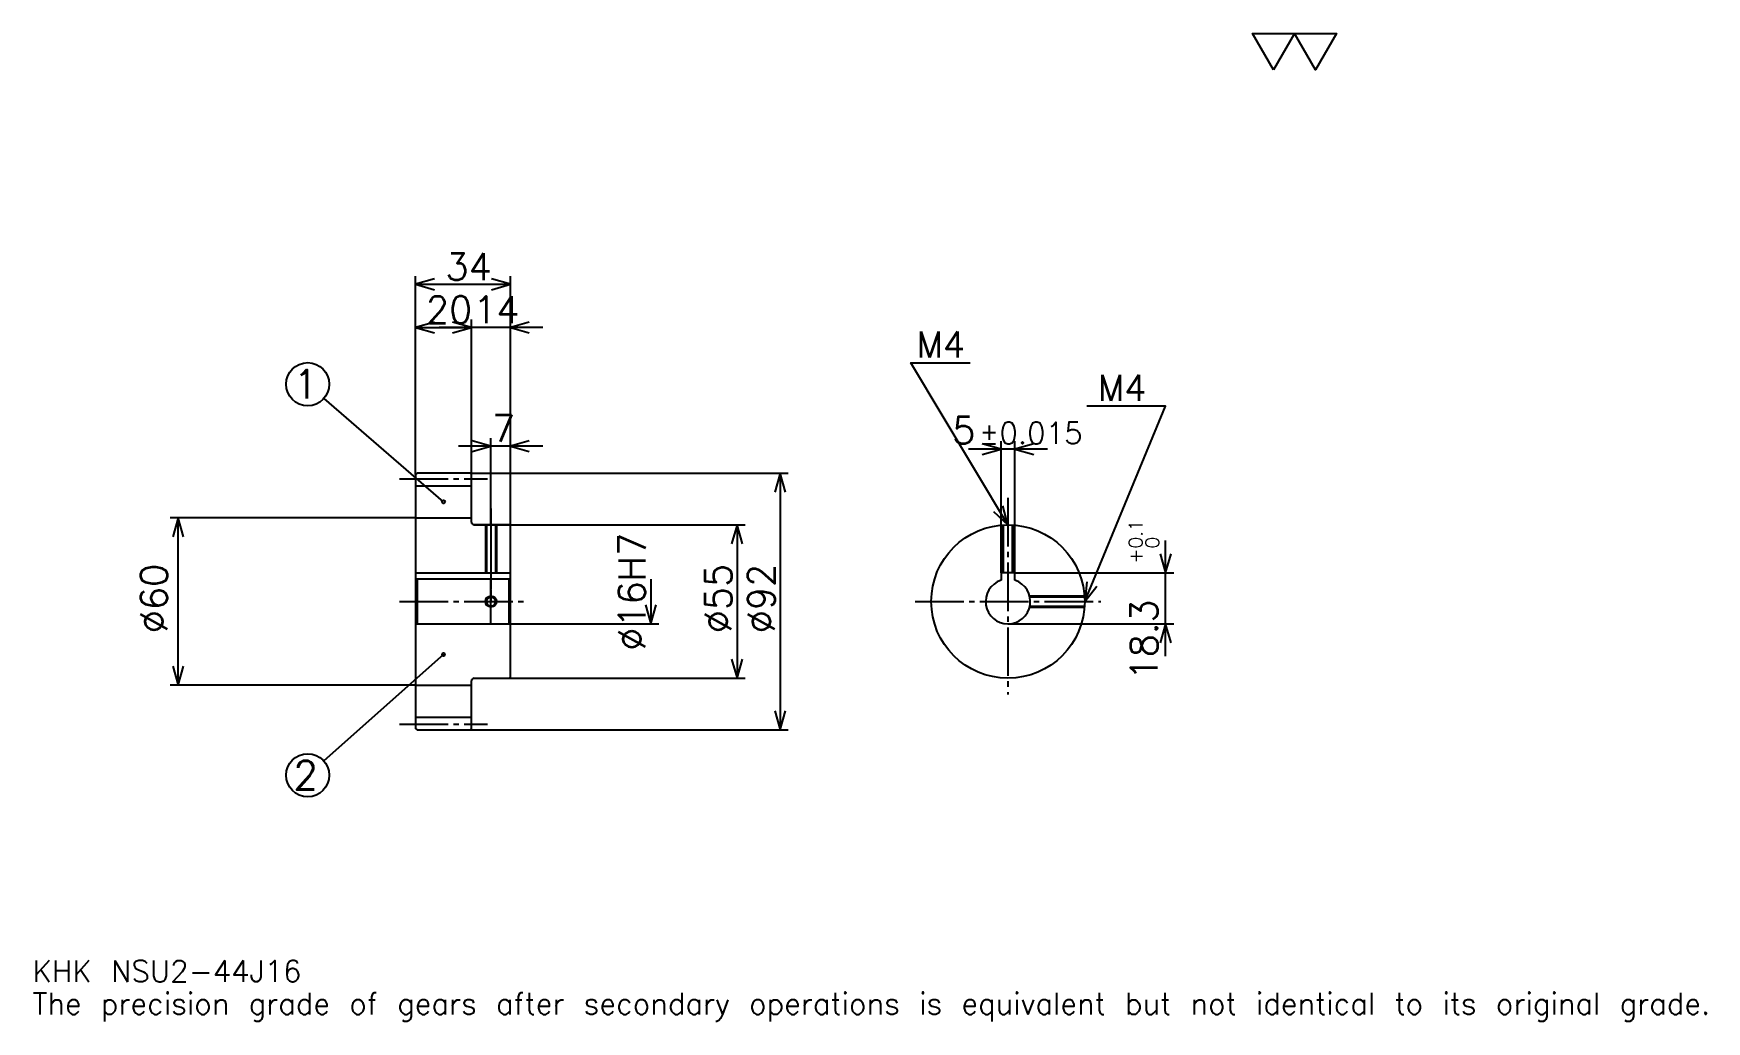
# Model space of a CAD drawing. Extents: x 20 to 620, y 7 to 361.
import ezdxf

# ---------------------------------------------------------------- set-up
doc = ezdxf.new("R2010")
doc.units = 0
doc.linetypes.add('DASHDOT', pattern=[23.217392, 17.413043, -1.934783, 1.934783, -1.934783])
doc.layers.get('0').update_dxf_attribs({"linetype": 'CONTINUOUS'})
doc.layers.add('DASHDOT', color=6, linetype='DASHDOT')
doc.styles.add('KANJI', font='TXT', dxfattribs={"bigfont": 'BIGFONT'})

msp = doc.modelspace()

# ---------------------------------------------------------------- linework, layer by layer
at = {"color": 5}
for p, q in [((156.717407, 203.684784), (156.717407, 274.304352)), ((156.717407, 271.402161), (190.717407, 271.402161)), ((190.717407, 203.684784), (190.717407, 274.304352)), ((176.717407, 203.684784), (176.717407, 258.826111)), ((156.717407, 255.92392), (176.717407, 255.92392)), ((202.326111, 255.92392), (165.108704, 255.92392)), ((166.717407, 193.434784), (123.873535, 230.515778)), ((183.717407, 203.684784), (183.717407, 216.260864)), ((202.326111, 213.358704), (172.108704, 213.358704)), ((383.239136, 212.271744), (355.021759, 212.271744)), ((366.630432, 167.984787), (366.630432, 215.17392)), ((371.630432, 167.984787), (371.630432, 215.17392)), ((156.717407, 203.184784), (156.717407, 203.684784)), ((176.217407, 203.684784), (190.717407, 203.684784)), ((176.717407, 203.184784), (176.717407, 203.684784)), ((183.717407, 185.184784), (183.717407, 203.684784)), ((183.717407, 185.184784), (183.717407, 203.684784)), ((190.717407, 203.684784), (290.358704, 203.684784)), ((190.717407, 184.684784), (190.717407, 203.684784)), ((287.456543, 203.684784), (287.456543, 111.684784)), ((156.717407, 187.684784), (68.684799, 187.684784)), ((71.586975, 127.684784), (71.586975, 187.684784)), ((177.717407, 185.184784), (190.717407, 185.184784)), ((190.717407, 185.184784), (274.880463, 185.184784)), ((271.978271, 185.184784), (271.978271, 130.184784)), ((425.652191, 138.076096), (425.652191, 179.593475)), ((371.630432, 167.984787), (428.554352, 167.984787)), ((241.021759, 165.684784), (241.021759, 149.684784)), ((190.717407, 149.684784), (243.923935, 149.684784)), ((369.130432, 149.684784), (428.554352, 149.684784)), ((166.717407, 138.684784), (123.805428, 100.531433)), ((156.717407, 127.684784), (68.684799, 127.684784)), ((177.717407, 130.184784), (190.717407, 130.184784)), ((190.717407, 130.184784), (274.880463, 130.184784)), ((176.217407, 111.684784), (190.717407, 111.684784)), ((190.717407, 111.684784), (290.358704, 111.684784))]:
    msp.add_line(p, q, dxfattribs=at)
at = {"color": 4}
for p, q in [((156.717407, 199.184784), (176.717407, 199.184784)), ((156.717407, 187.684784), (176.717407, 187.684784)), ((156.717407, 167.984787), (190.717407, 167.984787)), ((157.217407, 165.684784), (157.217407, 149.684784)), ((190.217407, 165.684784), (190.717407, 166.184784)), ((190.217407, 149.684784), (190.717407, 149.184784)), ((156.717407, 127.684784), (176.717407, 127.684784)), ((156.717407, 116.184784), (176.717407, 116.184784))]:
    msp.add_line(p, q, dxfattribs=at)
at = {"color": 7}
msp.add_lwpolyline([(464.347839, 348.260864), (456.802185, 361.339996), (486.984802, 361.339996), (479.439148, 348.260864), (471.893494, 361.339996), (464.347839, 348.260864)], dxfattribs=at)
at = {"color": 5}
for points in [[(163.489151, 273.336975), (156.717407, 271.402161), (163.489151, 269.467407)], [(183.945663, 269.467407), (190.717407, 271.402161), (183.945663, 273.336975)], [(163.489151, 257.858704), (156.717407, 255.92392), (163.489151, 253.989136)], [(169.945663, 253.989136), (176.717407, 255.92392), (169.945663, 257.858704)], [(169.945663, 253.989136), (176.717407, 255.92392), (169.945663, 257.858704)], [(197.489151, 257.858704), (190.717407, 255.92392), (197.489151, 253.989136)], [(369.130432, 185.184784), (334.304382, 243.228271), (355.586975, 243.228271)], [(396.630432, 157.684784), (425.652191, 227.75), (397.404358, 227.75)], [(176.945663, 211.42392), (183.717407, 213.358704), (176.945663, 215.293488)], [(197.489151, 215.293488), (190.717407, 213.358704), (197.489151, 211.42392)], [(359.858704, 210.33696), (366.630432, 212.271744), (359.858704, 214.206528)], [(378.402191, 214.206528), (371.630432, 212.271744), (378.402191, 210.33696)], [(289.391327, 196.91304), (287.456543, 203.684784), (285.521759, 196.91304)], [(363.987366, 189.996063), (369.130432, 185.184784), (367.305481, 191.986938)], [(73.521759, 180.91304), (71.586975, 187.684784), (69.652191, 180.91304)], [(273.913055, 178.41304), (271.978271, 185.184784), (270.043488, 178.41304)], [(423.717407, 174.756531), (425.652191, 167.984787), (427.586975, 174.756531)], [(397.434357, 164.681473), (396.630432, 157.684784), (401.009369, 163.200653)], [(239.086975, 156.456528), (241.021759, 149.684784), (242.956543, 156.456528)], [(427.586975, 142.91304), (425.652191, 149.684784), (423.717407, 142.91304)], [(69.652191, 134.456528), (71.586975, 127.684784), (73.521759, 134.456528)], [(270.043488, 136.956528), (271.978271, 130.184784), (273.913055, 136.956528)], [(285.521759, 118.456528), (287.456543, 111.684784), (289.391327, 118.456528)]]:
    msp.add_lwpolyline(points, dxfattribs=at)
at = {"color": 4}
for points in [[(176.717407, 186.184784), (176.717407, 203.184784), (176.217407, 203.684784), (157.217407, 203.684784), (156.717407, 203.184784), (156.717407, 149.184784)], [(177.717407, 130.184784), (190.217407, 130.184784), (190.717407, 130.684784), (190.717407, 184.684784), (190.217407, 185.184784), (177.717407, 185.184784)], [(181.717407, 185.184784), (181.717407, 167.984787)], [(182.097412, 185.184784), (182.097412, 167.984787)], [(185.337402, 185.184784), (185.337402, 167.984787)], [(185.717407, 185.184784), (185.717407, 167.984787)], [(367.130432, 167.984787), (367.130432, 185.111954)], [(367.510437, 167.984787), (367.510437, 185.137024)], [(370.750427, 167.984787), (370.750427, 185.137024)], [(371.130432, 167.984787), (371.130432, 185.111954)], [(371.630432, 165.284119), (371.630432, 167.984787), (366.630432, 167.984787), (366.630432, 165.284119)], [(156.717407, 149.184784), (157.217407, 149.684784), (190.217407, 149.684784), (190.217407, 165.684784), (157.217407, 165.684784), (156.717407, 166.184784)], [(376.876404, 159.684784), (396.557617, 159.684784)], [(376.964722, 159.304779), (396.582703, 159.304779)], [(376.964722, 156.064789), (396.582703, 156.064789)], [(376.876404, 155.684784), (396.557617, 155.684784)], [(156.717407, 149.184784), (156.717407, 112.184784), (157.217407, 111.684784), (176.217407, 111.684784), (176.717407, 112.184784), (176.717407, 129.184784)]]:
    msp.add_lwpolyline(points, dxfattribs=at)
at = {"color": 5}
for centre, radius in [((118.021759, 235.580444), 7.73913), ((166.717407, 193.434784), 0.580435), ((166.717407, 138.684784), 0.580435), ((118.021759, 95.38913), 7.73913)]:
    msp.add_circle(centre, radius, dxfattribs=at)
at = {"color": 4}
for centre, radius in [((369.130432, 157.684784), 27.5), ((183.717407, 157.684784), 1.62)]:
    msp.add_circle(centre, radius, dxfattribs=at)
at = {"color": 7}
msp.add_circle((183.717407, 157.684784), 2, dxfattribs=at)
at = {"color": 4}
for centre, radius, start, end in [((177.717407, 186.184784), 1, 180, 270), ((369.130432, 157.684784), 8, 108.209957329, 71.790042671), ((177.717407, 129.184784), 1, 90, 180)]:
    msp.add_arc(centre, radius, start, end, dxfattribs=at)
at = {"layer": 'DASHDOT', "color": 7}
for p, q in [((150.913055, 201.684784), (182.521759, 201.684784)), ((369.130432, 194.858704), (369.130432, 124.380432)), ((183.717407, 185.184784), (183.717407, 157.684784)), ((150.913055, 157.684784), (196.521759, 157.684784)), ((335.826111, 157.684784), (402.434814, 157.684784)), ((150.913055, 113.684784), (182.521759, 113.684784))]:
    msp.add_line(p, q, dxfattribs=at)
for points in [[(183.717407, 190.989136), (183.717407, 162.180435)], [(183.717407, 149.880432), (183.717407, 165.489136)], [(175.913055, 157.684784), (191.521759, 157.684784)]]:
    msp.add_lwpolyline(points, dxfattribs=at)

# ---------------------------------------------------------------- texts
at = {"color": 7, "style": 'KANJI'}
for s, height, p in [('34', 9.673913, (167.429367, 272.950012)), ('20', 9.673913, (160.429367, 257.471741)), ('14', 9.673913, (177.429367, 257.471741)), ('M4', 9.286957, (336.239136, 245.163055)), ('1', 10.318841, (112.862335, 230.421021)), ('M4', 9.286957, (401.273926, 229.684784)), ('7', 9.673913, (184.07338, 214.906525)), ('5', 9.673913, (349.16156, 214.206528)), ('%%p0.015', 7.73913, (358.737549, 214.206528)), ('2', 10.318841, (112.862335, 90.229713)), ('KHK NSU2-44J16', 7.73913, (19.347826, 21.282608)), ('The precision grade of gears after secondary operations is equivalent but not identical to its original grade.', 7.73913, (19.347826, 9.673913))]:
    msp.add_text(s, height=height, dxfattribs=at).set_placement(p)
for s, height, p in [('%%c16H7', 9.673913, (239.086975, 140.029892)), ('0.1', 4.836957, (417.332642, 176.710907)), ('0', 4.836957, (423.330444, 176.710907)), ('+', 4.836957, (417.332642, 171.293518)), ('%%c60', 9.673913, (67.717407, 146.317932)), ('%%c55', 9.673913, (270.043488, 146.317932)), ('%%c92', 9.673913, (285.521759, 146.317932)), ('18.3', 9.673913, (422.750031, 129.42099))]:
    msp.add_text(s, height=height, rotation=90, dxfattribs=at).set_placement(p)

doc.saveas('drawing.dxf')
